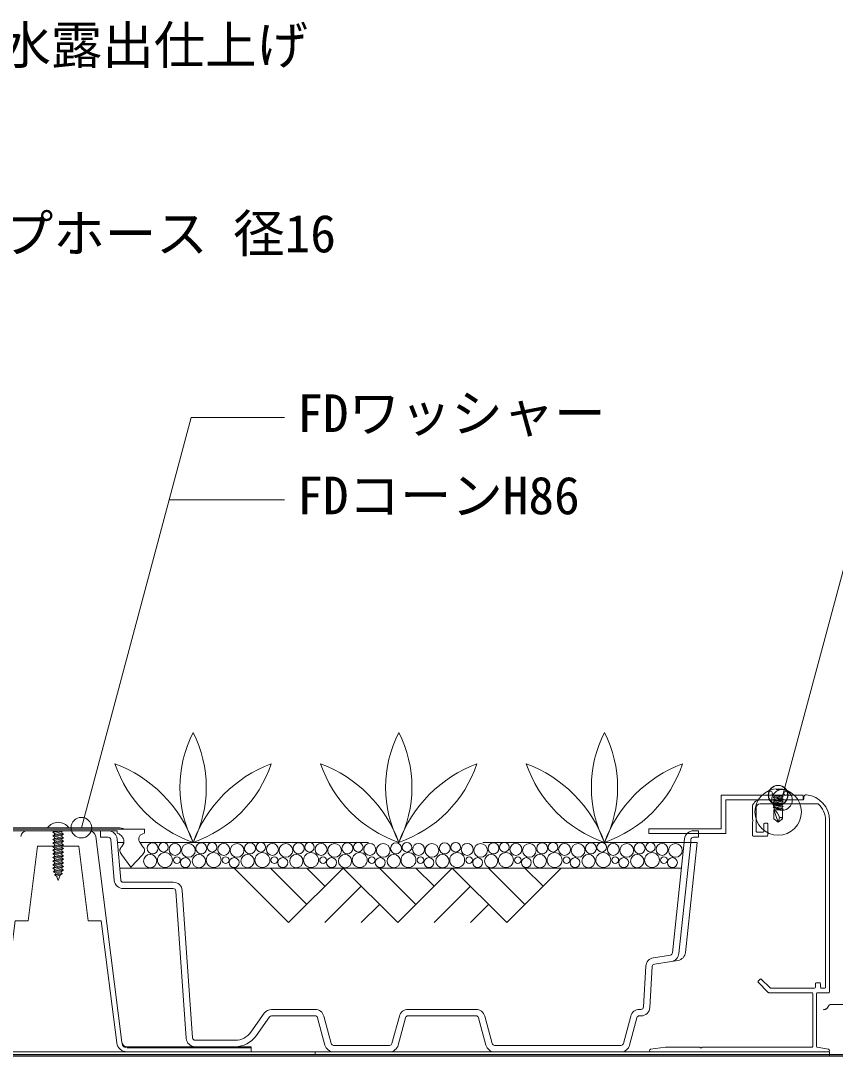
# Model space of a CAD drawing. Units: millimetres, scale not verified. Extents: x -1485 to 1485, y -1050 to 1050.
# Drawn here: x -549.8 to -233, y -243.9 to 159 of the extents above; entities that cross this region are included whole.
import ezdxf
from ezdxf.enums import TextEntityAlignment as Align

# ---------------------------------------------------------------- set-up
doc = ezdxf.new("R2010")
doc.units = ezdxf.units.MM
doc.header["$LTSCALE"] = 7
doc.linetypes.add('DASHED1', pattern=[1.8, 1.2, -0.6])
doc.linetypes.add('USER1', pattern=[19.05, 12.7, -6.35])
for name, color, linetype, lineweight in [('0-4_BOUSUI', 1, 'Continuous', 18), ('0-5_KANAMONO_SCREW', 4, 'Continuous', 18), ('0-6_KANAMONO', 4, 'Continuous', 18), ('0-9_MOJI', 7, 'Continuous', 18), ('0-A_ecom', 7, 'Continuous', 9), ('0-B_GREEN', 3, 'Continuous', 18), ('0-F_FD-L', 8, 'DASHED1', 18)]:
    doc.layers.add(name, color=color, linetype=linetype, lineweight=lineweight)
doc.styles.add('ＭＳ ゴシック', font='')
doc.styles.get('ＭＳ ゴシック').set_extended_font_data('MS Gothic')

# ---------------------------------------------------------------- blocks, each defined once
blk = doc.blocks.new('sd-n13')
at = {"layer": '0-5_KANAMONO_SCREW'}
for p, q in [((-3.75, 0), (3.75, 0)), ((-2.4, -0.5), (1.6, 0)), ((-2.4, -0.5), (-0.445, 0)), ((-1.9, -1), (2.009, 0)), ((-1.9, 0), (-1.9, -0.372)), ((-1.9, -1), (-2.4, -0.5)), ((-2.4, -1.7), (1.9, -0.6)), ((-2.4, -1.7), (2.4, -1.1)), ((-1.9, -2.2), (-2.4, -1.7)), ((-2.4, -2.9), (1.9, -1.8)), ((-2.4, -2.9), (2.4, -2.3)), ((-1.9, -3.4), (-2.4, -2.9)), ((-2.4, -4.1), (1.9, -3)), ((-2.4, -4.1), (2.4, -3.5)), ((-1.9, -4.6), (-2.4, -4.1)), ((-2.4, -5.3), (1.9, -4.2)), ((-2.4, -5.3), (2.4, -4.7)), ((-1.9, -1), (-1.9, -1.572)), ((-1.9, -2.2), (2.4, -1.1)), ((-1.9, -2.2), (-1.9, -2.772)), ((-1.9, -3.4), (2.4, -2.3)), ((-1.9, -3.4), (-1.9, -3.972)), ((-1.9, -4.6), (2.4, -3.5)), ((-1.9, -4.6), (-1.9, -5.172)), ((-1.9, -5.8), (2.4, -4.7)), ((1.9, -0.028), (1.9, -0.6)), ((2.4, -1.1), (1.9, -0.6)), ((1.9, -1.228), (1.9, -1.8)), ((2.4, -2.3), (1.9, -1.8)), ((1.9, -2.428), (1.9, -3)), ((2.4, -3.5), (1.9, -3)), ((1.9, -3.628), (1.9, -4.2)), ((2.4, -4.7), (1.9, -4.2)), ((1.9, -4.828), (1.9, -5.4)), ((-1.9, -5.8), (-2.4, -5.3)), ((-2.4, -6.5), (1.9, -5.4)), ((-2.4, -6.5), (2.4, -5.9)), ((-1.9, -7), (-2.4, -6.5)), ((2.15, -7), (-2.15, -7)), ((-2.15, -11.495), (-2.15, -7)), ((-1.9, -5.8), (-1.9, -6.372)), ((-1.9, -7), (2.4, -5.9)), ((0, -13), (2.15, -7)), ((2.4, -5.9), (1.9, -5.4)), ((1.9, -6.028), (1.9, -7)), ((2.15, -11.495), (2.15, -7)), ((0, -13), (-2.15, -11.495)), ((0, -13), (-0.635, -10.995)), ((0, -13), (2.15, -11.495))]:
    blk.add_line(p, q, dxfattribs=at)
blk.add_lwpolyline([(0.75, 3.175), (0.75, 2.675), (-0.75, 2.675), (-0.75, 3.175)], dxfattribs=at)
for centre, radius in [((0, -8.096), 11.296), ((0, -8.096), 11.296), ((-0.091, 0.076), 4.75), ((-3.75, 1), 1), ((0.091, 0.076), 4.75), ((3.75, 1), 1)]:
    blk.add_circle(centre, radius, dxfattribs=at)
for centre, radius, start, end in [((4.694, -11.742), 5.381, 118.2142, 172.01632), ((-1.206, -11.809), 0.995, 54.94761, 161.58289)]:
    blk.add_arc(centre, radius, start, end, dxfattribs=at)

msp = doc.modelspace()

# ---------------------------------------------------------------- linework, layer by layer
at = {"layer": '0-4_BOUSUI'}
for p, q in [((-926.14, -243.801), (341.133, -243.937)), ((-235.223, -243.201), (-235.223, -243.801))]:
    msp.add_line(p, q, dxfattribs=at)
for points in [[(-635.223, -242.201), (-435.223, -242.201), (-435.223, -243.201), (-635.223, -243.201)], [(-235.223, -242.201), (-435.223, -242.201), (-435.223, -243.201), (-235.223, -243.201)]]:
    msp.add_lwpolyline(points, close=True, dxfattribs=at)
at = {"layer": '0-6_KANAMONO'}
for p, q in [((-262.223, -144.201), (-245.523, -144.201)), ((-245.223, -143.901), (-245.223, -143.201)), ((-263.723, -147.201), (-263.723, -156.457)), ((-239.68, -145.701), (-262.223, -145.701)), ((-236.723, -217.101), (-236.723, -152.145)), ((-235.223, -152.145), (-235.223, -218.901)), ((-511.889, -155.001), (-558.558, -155.001)), ((-533.723, -156.201), (-537.323, -156.801)), ((-536.623, -156.397), (-535.84, -156.201)), ((-536.623, -156.397), (-536.623, -156.201)), ((-536.623, -157.205), (-533.823, -156.505)), ((-536.623, -157.797), (-533.823, -157.097)), ((-263.423, -156.757), (-261.023, -156.757)), ((-260.723, -156.457), (-260.723, -153.557)), ((-260.423, -153.257), (-259.523, -153.257)), ((-259.223, -153.557), (-259.223, -157.957)), ((-533.123, -157.501), (-537.323, -158.201)), ((-533.123, -158.901), (-537.323, -159.601)), ((-533.123, -160.301), (-537.323, -161.001)), ((-536.623, -158.605), (-533.823, -157.905)), ((-536.623, -159.197), (-533.823, -158.497)), ((-536.623, -160.005), (-533.823, -159.305)), ((-536.623, -160.597), (-533.823, -159.897)), ((-536.623, -161.405), (-533.823, -160.705)), ((-509.704, -160.955), (-510.493, -162.347)), ((-502.384, -162.347), (-503.174, -160.955)), ((-259.523, -158.257), (-264.923, -158.257)), ((-533.123, -161.701), (-537.323, -162.401)), ((-533.123, -163.101), (-537.323, -163.801)), ((-533.123, -164.501), (-537.323, -165.201)), ((-536.623, -161.997), (-533.823, -161.297)), ((-536.623, -162.805), (-533.823, -162.105)), ((-536.623, -163.397), (-533.823, -162.697)), ((-536.623, -164.205), (-533.823, -163.505)), ((-536.623, -164.797), (-533.823, -164.097)), ((-536.623, -165.605), (-533.823, -164.905)), ((-533.123, -165.901), (-537.323, -166.601)), ((-533.123, -167.301), (-537.323, -168.001)), ((-533.123, -168.701), (-537.323, -169.401)), ((-536.623, -166.197), (-533.823, -165.497)), ((-536.623, -167.005), (-533.823, -166.305)), ((-536.623, -167.597), (-533.823, -166.897)), ((-536.623, -168.405), (-533.823, -167.705)), ((-536.623, -168.997), (-533.823, -168.297)), ((-536.623, -169.805), (-533.823, -169.105)), ((-533.123, -170.101), (-537.323, -170.801)), ((-533.123, -171.501), (-537.164, -172.174)), ((-533.123, -171.501), (-537.164, -172.174)), ((-533.562, -172.974), (-536.701, -173.497)), ((-533.562, -172.974), (-536.701, -173.497)), ((-536.623, -170.397), (-533.823, -169.697)), ((-536.623, -171.205), (-533.823, -170.505)), ((-536.56, -171.781), (-533.823, -171.097)), ((-536.286, -172.564), (-533.957, -171.982)), ((-536.11, -173.068), (-534.167, -172.583)), ((-535.849, -173.812), (-534.477, -173.468)), ((-263.011, -214.734), (-262.163, -213.886)), ((-259.057, -219.113), (-263.011, -215.159)), ((-261.738, -213.886), (-258.311, -217.313)), ((-258.099, -217.401), (-241.023, -217.401)), ((-240.723, -217.101), (-240.723, -215.701)), ((-240.423, -215.401), (-239.023, -215.401)), ((-238.723, -215.701), (-238.723, -217.101)), ((-238.423, -217.401), (-237.023, -217.401)), ((-242.023, -219.201), (-258.844, -219.201)), ((-241.723, -240.101), (-241.723, -219.501)), ((-240.223, -219.501), (-240.223, -240.149)), ((-235.523, -219.201), (-239.923, -219.201)), ((-239.975, -240.445), (-235.636, -241.208)), ((-235.723, -242.201), (-304.723, -242.201))]:
    msp.add_line(p, q, dxfattribs=at)
msp.add_lwpolyline([(-305.523, -155.401), (-277.323, -155.401), (-277.323, -142.401), (-245.523, -142.401), (-245.523, -144.201), (-275.523, -144.201), (-275.523, -157.201), (-305.523, -157.201)], close=True, dxfattribs=at)
for points in [[(-265.011, -152.044), (-265.223, -151.832), (-265.223, -147.201)], [(-265.223, -157.957), (-265.223, -152.681), (-265.011, -152.469)], [(-502.324, -157.443), (-501.617, -157.101), (-501.617, -155.601), (-568.83, -155.601), (-568.83, -157.101), (-568.122, -157.443)], [(-558.893, -157.443), (-558.185, -157.101), (-558.185, -156.201), (-512.261, -156.201)], [(-535.849, -173.812), (-536.701, -173.497), (-536.11, -173.068), (-536.286, -172.564), (-537.164, -172.174), (-536.56, -171.781), (-536.623, -171.601), (-536.623, -171.205), (-537.323, -170.801), (-536.623, -170.397), (-536.623, -169.805), (-537.323, -169.401), (-536.623, -168.997), (-536.623, -168.405), (-537.323, -168.001), (-536.623, -167.597), (-536.623, -167.005), (-537.323, -166.601), (-536.623, -166.197), (-536.623, -165.605), (-537.323, -165.201), (-536.623, -164.797), (-536.623, -164.205), (-537.323, -163.801), (-536.623, -163.397), (-536.623, -162.805), (-537.323, -162.401), (-536.623, -161.997), (-536.623, -161.405), (-537.323, -161.001), (-536.623, -160.597), (-536.623, -160.005), (-537.323, -159.601), (-536.623, -159.197), (-536.623, -158.605), (-537.323, -158.201), (-536.623, -157.797), (-536.623, -157.205), (-537.323, -156.801), (-536.623, -156.397)], [(-533.296, -156.201), (-533.823, -156.505), (-533.823, -157.097), (-533.123, -157.501), (-533.823, -157.905), (-533.823, -158.497), (-533.123, -158.901), (-533.823, -159.305), (-533.823, -159.897), (-533.123, -160.301), (-533.823, -160.705), (-533.823, -161.297), (-533.123, -161.701), (-533.823, -162.105), (-533.823, -162.697), (-533.123, -163.101), (-533.823, -163.505), (-533.823, -164.097), (-533.123, -164.501), (-533.823, -164.905), (-533.823, -165.497), (-533.123, -165.901), (-533.823, -166.305), (-533.823, -166.897), (-533.123, -167.301), (-533.823, -167.705), (-533.823, -168.297), (-533.123, -168.701), (-533.823, -169.105), (-533.823, -169.697), (-533.123, -170.101), (-533.823, -170.505), (-533.823, -171.097), (-533.123, -171.501), (-533.957, -171.982), (-534.167, -172.583), (-533.562, -172.974), (-534.477, -173.468), (-535.223, -175.601), (-535.849, -173.812)], [(-512.261, -156.201), (-512.261, -157.101), (-511.553, -157.443)], [(-510.415, -165.515), (-506.939, -170.401), (-502.463, -165.515)], [(-304.792, -241.206), (-298.973, -240.401), (-285.647, -240.401), (-285.435, -240.613)], [(-285.011, -240.613), (-284.799, -240.401), (-242.023, -240.401)]]:
    msp.add_lwpolyline(points, dxfattribs=at)
for centre, radius, start, end in [((-262.223, -147.201), 3, 90, 180), ((-245.523, -143.901), 0.3, 270, 360), ((-244.223, -143.201), 1, 83.62063, 180), ((-245.223, -152.145), 10, 0, 83.62063), ((-262.223, -147.201), 1.5, 90, 180), ((-245.223, -152.145), 8.5, 360, 49.30134), ((-535.223, -158.001), 5.1, 36.03188, 143.96812), ((-265.223, -152.257), 0.3, 315, 45), ((-511.889, -160.509), 5.508, 63.00853, 90), ((-263.423, -156.457), 0.3, 180, 270), ((-261.023, -156.457), 0.3, 270, 0), ((-260.423, -153.557), 0.3, 90, 180), ((-259.523, -153.557), 0.3, 0, 90), ((-512.955, -160.424), 3.294, 350.73331, 64.81727), ((-501.915, -159.401), 2, 101.81701, 230.98411), ((-264.923, -157.957), 0.3, 180, 270), ((-259.523, -157.957), 0.3, 270, 360), ((-509.234, -163.901), 2, 129.0159, 233.82139), ((-503.643, -163.901), 2, 306.17861, 50.9841), ((-262.799, -214.946), 0.3, 135, 225), ((-261.95, -214.098), 0.3, 45, 135), ((-258.099, -217.101), 0.3, 225, 270), ((-241.023, -217.101), 0.3, 270, 0), ((-240.423, -215.701), 0.3, 90, 180), ((-239.023, -215.701), 0.3, 0, 90), ((-238.423, -217.101), 0.3, 180, 270), ((-237.023, -217.101), 0.3, 270, 0), ((-258.844, -218.901), 0.3, 225, 270), ((-242.023, -219.501), 0.3, 0, 90), ((-239.923, -219.501), 0.3, 90, 180), ((-235.523, -218.901), 0.3, 270, 360), ((-304.723, -241.701), 0.5, 97.87421, 270), ((-285.223, -240.401), 0.3, 225, 315), ((-242.023, -240.101), 0.3, 270, 0), ((-239.923, -240.149), 0.3, 180, 260.01435), ((-235.723, -241.701), 0.5, 270, 80.01435)]:
    msp.add_arc(centre, radius, start, end, dxfattribs=at)
at = {"layer": '0-9_MOJI'}
for p, q in [((-253.873, -144.201), (-175.695, 147.566)), ((-526.204, -155.001), (-483.454, 4.544)), ((-483.454, 4.544), (-447.241, 4.544)), ((-492.028, -27.456), (-447.241, -27.456))]:
    msp.add_line(p, q, dxfattribs=at)
for centre in [(-253.689, -144.201), (-526.204, -155.001)]:
    msp.add_circle(centre, 4, dxfattribs=at)
at = {"layer": '0-A_ecom', "color": 150, "lineweight": 18}
for p, q in [((-523.125, -156.201), (-547.321, -156.201)), ((-510.446, -238.454), (-520.645, -158.385)), ((-510.382, -238.954), (-510.446, -238.454)), ((-460.223, -240.701), (-508.398, -240.701))]:
    msp.add_line(p, q, dxfattribs=at)
at = {"layer": '0-A_ecom'}
for p, q in [((-517.723, -156.201), (-518.723, -156.201)), ((-514.767, -159.615), (-513.396, -175.502)), ((-510.906, -175.287), (-512.276, -159.4)), ((-291.583, -159.332), (-296.283, -203.672)), ((-288.103, -158.701), (-286.223, -158.701)), ((-511.301, -170.701), (-292.788, -170.701)), ((-466.815, -170.701), (-445.602, -191.914)), ((-452.673, -170.701), (-438.531, -184.843)), ((-424.389, -170.701), (-445.602, -191.914)), ((-438.531, -170.701), (-431.46, -177.772)), ((-424.389, -170.701), (-403.175, -191.914)), ((-410.246, -170.701), (-396.104, -184.843)), ((-381.962, -170.701), (-403.175, -191.914)), ((-396.104, -170.701), (-389.033, -177.772)), ((-381.962, -170.701), (-360.749, -191.914)), ((-367.82, -170.701), (-353.678, -184.843)), ((-339.536, -170.701), (-360.749, -191.914)), ((-353.678, -170.701), (-346.607, -177.772)), ((-490.456, -176.201), (-509.909, -176.201)), ((-489.459, -179.631), (-485.451, -236.945)), ((-417.318, -177.772), (-431.46, -191.914)), ((-374.891, -177.772), (-389.033, -191.914)), ((-410.247, -184.843), (-417.318, -191.914)), ((-367.82, -184.843), (-374.891, -191.914)), ((-297.122, -204.554), (-303.717, -205.596)), ((-306.665, -208.854), (-307.571, -224.758)), ((-305.075, -224.9), (-304.169, -208.996)), ((-303.327, -208.065), (-296.731, -207.024)), ((-296.731, -207.024), (-294.175, -206.62)), ((-455.062, -227.178), (-460.274, -234.536)), ((-458.234, -235.981), (-453.022, -228.623)), ((-435.29, -225.701), (-452.206, -225.701)), ((-452.206, -228.201), (-435.29, -228.201)), ((-434.325, -228.942), (-431.467, -239.607)), ((-429.052, -238.96), (-431.91, -228.295)), ((-402.537, -228.295), (-405.394, -238.96)), ((-402.979, -239.607), (-400.122, -228.942)), ((-372.69, -225.701), (-399.156, -225.701)), ((-399.156, -228.201), (-372.69, -228.201)), ((-371.725, -228.942), (-368.867, -239.607)), ((-366.452, -238.96), (-369.31, -228.295)), ((-312.537, -228.295), (-315.394, -238.96)), ((-312.979, -239.607), (-310.122, -228.942)), ((-308.569, -225.701), (-309.156, -225.701)), ((-309.156, -228.201), (-308.569, -228.201)), ((-466.394, -237.701), (-481.959, -237.701)), ((-481.959, -240.201), (-466.394, -240.201)), ((-406.36, -239.701), (-428.086, -239.701)), ((-316.36, -239.701), (-365.486, -239.701)), ((-428.086, -242.201), (-406.36, -242.201)), ((-365.486, -242.201), (-316.36, -242.201))]:
    msp.add_line(p, q, dxfattribs=at)
at = {"layer": '0-A_ecom', "color": 3, "linetype": 'USER1', "lineweight": 18}
for p, q in [((-512.164, -160.701), (-509.673, -160.701)), ((-503.435, -160.701), (-289.214, -160.701))]:
    msp.add_line(p, q, dxfattribs=at)
at = {"layer": '0-A_ecom', "color": 1, "lineweight": 18}
for p, q in [((41.696, -243.201), (-926.14, -243.201)), ((41.696, -243.801), (-926.14, -243.801))]:
    msp.add_line(p, q, dxfattribs=at)
at = {"layer": '0-A_ecom'}
for points in [[(-515.763, -156.201), (-518.723, -156.201), (-518.723, -158.701), (-515.763, -158.701)], [(-286.223, -158.701), (-286.223, -156.201), (-288.103, -156.201)], [(-293.797, -203.935), (-289.214, -160.701), (-289.097, -159.595)], [(-291.24, -203.531), (-286.7, -160.701), (-289.214, -160.701)], [(-509.909, -178.701), (-501.476, -178.701), (-490.456, -178.701)], [(-482.957, -236.771), (-485.794, -196.201), (-486.965, -179.457)]]:
    msp.add_lwpolyline(points, dxfattribs=at)
at = {"layer": '0-A_ecom', "color": 150, "lineweight": 18}
for points in [[(-558.017, -238.706), (-551.965, -191.201), (-546.925, -191.201), (-543.231, -162.201), (-536.977, -162.201)], [(-533.823, -162.201), (-527.215, -162.201), (-523.521, -191.201), (-518.481, -191.201), (-512.43, -238.706)], [(-508.462, -242.201), (-460.223, -242.201), (-460.223, -240.201), (-508.462, -240.201)]]:
    msp.add_lwpolyline(points, dxfattribs=at)
at = {"layer": '0-A_ecom'}
for centre, radius in [((-498.515, -163.032), 2.127), ((-494.296, -162.593), 1.865), ((-489.791, -163.433), 2.322), ((-479.572, -163.032), 2.127), ((-475.353, -162.593), 1.865), ((-470.849, -163.433), 2.322), ((-460.63, -163.032), 2.127), ((-456.411, -162.593), 1.865), ((-451.906, -163.433), 2.322), ((-441.687, -163.032), 2.127), ((-437.468, -162.593), 1.865), ((-432.963, -163.433), 2.322), ((-422.744, -163.032), 2.127), ((-418.525, -162.593), 1.865), ((-414.02, -163.433), 2.322), ((-403.801, -163.032), 2.127), ((-399.582, -162.593), 1.865), ((-395.078, -163.433), 2.322), ((-384.859, -163.032), 2.127), ((-380.64, -162.593), 1.865), ((-376.135, -163.433), 2.322), ((-365.916, -163.032), 2.127), ((-361.697, -162.593), 1.865), ((-357.192, -163.433), 2.322), ((-346.973, -163.032), 2.127), ((-342.754, -162.593), 1.865), ((-338.249, -163.433), 2.322), ((-328.03, -163.032), 2.127), ((-323.811, -162.593), 1.865), ((-319.307, -163.433), 2.322), ((-309.088, -163.032), 2.127), ((-304.869, -162.593), 1.865), ((-300.364, -163.433), 2.322), ((-493.695, -167.615), 2.903), ((-484.568, -163.844), 2.658), ((-474.752, -167.615), 2.903), ((-465.625, -163.844), 2.658), ((-455.809, -167.615), 2.903), ((-446.683, -163.844), 2.658), ((-436.867, -167.615), 2.903), ((-427.74, -163.844), 2.658), ((-417.924, -167.615), 2.903), ((-408.797, -163.844), 2.658), ((-398.981, -167.615), 2.903), ((-389.854, -163.844), 2.658), ((-380.038, -167.615), 2.903), ((-370.912, -163.844), 2.658), ((-361.096, -167.615), 2.903), ((-351.969, -163.844), 2.658), ((-342.153, -167.615), 2.903), ((-333.026, -163.844), 2.658), ((-323.21, -167.615), 2.903), ((-314.083, -163.844), 2.658), ((-304.267, -167.615), 2.903), ((-295.141, -163.844), 2.658), ((-499.431, -167.975), 2.579), ((-489.031, -167.633), 1.311), ((-485.741, -168.575), 1.925), ((-480.488, -167.975), 2.579), ((-470.089, -167.633), 1.311), ((-466.798, -168.575), 1.925), ((-461.545, -167.975), 2.579), ((-451.146, -167.633), 1.311), ((-447.855, -168.575), 1.925), ((-442.603, -167.975), 2.579), ((-432.203, -167.633), 1.311), ((-428.912, -168.575), 1.925), ((-423.66, -167.975), 2.579), ((-413.26, -167.633), 1.311), ((-409.97, -168.575), 1.925), ((-404.717, -167.975), 2.579), ((-394.318, -167.633), 1.311), ((-391.027, -168.575), 1.925), ((-385.774, -167.975), 2.579), ((-375.375, -167.633), 1.311), ((-372.084, -168.575), 1.925), ((-366.832, -167.975), 2.579), ((-356.432, -167.633), 1.311), ((-353.141, -168.575), 1.925), ((-347.889, -167.975), 2.579), ((-337.489, -167.633), 1.311), ((-334.199, -168.575), 1.925), ((-328.946, -167.975), 2.579), ((-318.547, -167.633), 1.311), ((-315.256, -168.575), 1.925), ((-310.003, -167.975), 2.579), ((-299.604, -167.633), 1.311), ((-296.313, -168.575), 1.925)]:
    msp.add_circle(centre, radius, dxfattribs=at)
at = {"layer": '0-A_ecom', "color": 150, "lineweight": 18}
for centre, radius, start, end in [((-547.321, -158.701), 2.5, 90, 172.7407), ((-523.125, -158.701), 2.5, 7.2593, 90), ((-508.462, -238.201), 4, 187.2593, 270), ((-508.462, -238.201), 2, 187.2593, 270), ((-508.398, -238.701), 2, 187.2593, 270)]:
    msp.add_arc(centre, radius, start, end, dxfattribs=at)
at = {"layer": '0-A_ecom'}
for centre, radius, start, end in [((-515.763, -159.701), 3.5, 4.93185, 90), ((-288.103, -159.701), 3.5, 90, 173.94924), ((-515.763, -159.701), 1, 4.93181, 90), ((-288.103, -159.701), 1, 90, 173.94942), ((-509.909, -175.201), 3.5, 184.93181, 270), ((-509.909, -175.201), 1, 184.93185, 270), ((-490.456, -179.701), 3.5, 4.00001, 90), ((-490.456, -179.701), 1, 4, 90), ((-297.278, -203.566), 1, 278.97689, 353.94924), ((-297.278, -203.566), 3.5, 278.97687, 353.94924), ((-294.721, -203.163), 3.5, 278.97687, 353.94924), ((-303.171, -209.053), 3.5, 98.97689, 176.74065), ((-303.171, -209.053), 1, 98.97687, 176.74065), ((-308.569, -224.701), 1, 270, 356.74065), ((-308.569, -224.701), 3.5, 270, 356.74065), ((-452.206, -229.201), 3.5, 90, 144.68874), ((-452.206, -229.201), 1, 90, 144.68879), ((-435.29, -229.201), 3.5, 15.00004, 90), ((-435.29, -229.201), 1, 14.99997, 90), ((-399.156, -229.201), 3.5, 90, 164.99996), ((-399.156, -229.201), 1, 90, 165.00003), ((-372.69, -229.201), 3.5, 15.00004, 90), ((-372.69, -229.201), 1, 14.99997, 90), ((-309.156, -229.201), 3.5, 90, 164.99996), ((-309.156, -229.201), 1, 90, 165.00003), ((-481.959, -236.701), 3.5, 184, 270), ((-481.959, -236.701), 1, 183.99999, 270), ((-466.394, -230.201), 7.5, 270, 324.68874), ((-466.394, -230.201), 10, 270, 324.68879), ((-428.086, -238.701), 3.5, 194.99997, 270), ((-428.086, -238.701), 1, 195.00004, 270), ((-406.36, -238.701), 1, 270, 344.99996), ((-406.36, -238.701), 3.5, 270, 345.00003), ((-365.486, -238.701), 3.5, 194.99997, 270), ((-365.486, -238.701), 1, 195.00004, 270), ((-316.36, -238.701), 1, 270, 344.99996), ((-316.36, -238.701), 3.5, 270, 345.00003)]:
    msp.add_arc(centre, radius, start, end, dxfattribs=at)
at = {"layer": '0-B_GREEN'}
for centre, radius, start, end in [((-440.531, -139.308), 47.326, 153.12829, 206.87401), ((-524.961, -139.308), 47.326, 333.12599, 26.87171), ((-360.531, -139.308), 47.326, 153.12829, 206.87401), ((-444.961, -139.308), 47.326, 333.12599, 26.87171), ((-280.531, -139.308), 47.326, 153.12829, 206.87401), ((-364.961, -139.308), 47.326, 333.12599, 26.87171), ((-531.441, -178.677), 51.907, 20.26163, 69.3585), ((-466.998, -114.66), 48.659, 198.50209, 251.11695), ((-434.051, -178.677), 51.907, 110.6415, 159.73837), ((-498.494, -114.66), 48.659, 288.88305, 341.49791), ((-451.441, -178.677), 51.907, 20.26163, 69.3585), ((-386.998, -114.66), 48.659, 198.50209, 251.11695), ((-354.051, -178.677), 51.907, 110.6415, 159.73837), ((-418.494, -114.66), 48.659, 288.88305, 341.49791), ((-371.441, -178.677), 51.907, 20.26163, 69.3585), ((-306.998, -114.66), 48.659, 198.50209, 251.11695), ((-274.051, -178.677), 51.907, 110.6415, 159.73837), ((-338.494, -114.66), 48.659, 288.88305, 341.49791)]:
    msp.add_arc(centre, radius, start, end, dxfattribs=at)
at = {"layer": '0-F_FD-L'}
msp.add_line((-228.233, -223.801), (-234.706, -223.801), dxfattribs=at)
for centre, radius, start, end in [((-237.534, -223.801), 2, 270, 340.52878), ((-234.706, -224.801), 1, 90, 160.52878)]:
    msp.add_arc(centre, radius, start, end, dxfattribs=at)

# ---------------------------------------------------------------- block references
at = {"layer": '0-5_KANAMONO_SCREW', "xscale": -0.8, "yscale": 0.8}
msp.add_blockref('sd-n13', (-255.209, -142.401), dxfattribs=at)

# ---------------------------------------------------------------- texts
at = {"layer": '0-9_MOJI', "style": 'ＭＳ ゴシック'}
for s, p in [('アスファルト防水露出仕上げ', (-698.043, 137.762)), ('FDドリップホース 径16', (-637.036, 64.438)), ('FDワッシャー', (-442.241, -5.456)), ('FDコーンH86', (-442.241, -37.456))]:
    msp.add_text(s, height=14.66, dxfattribs=at).set_placement(p, align=Align.BOTTOM_LEFT)

doc.saveas('drawing.dxf')
